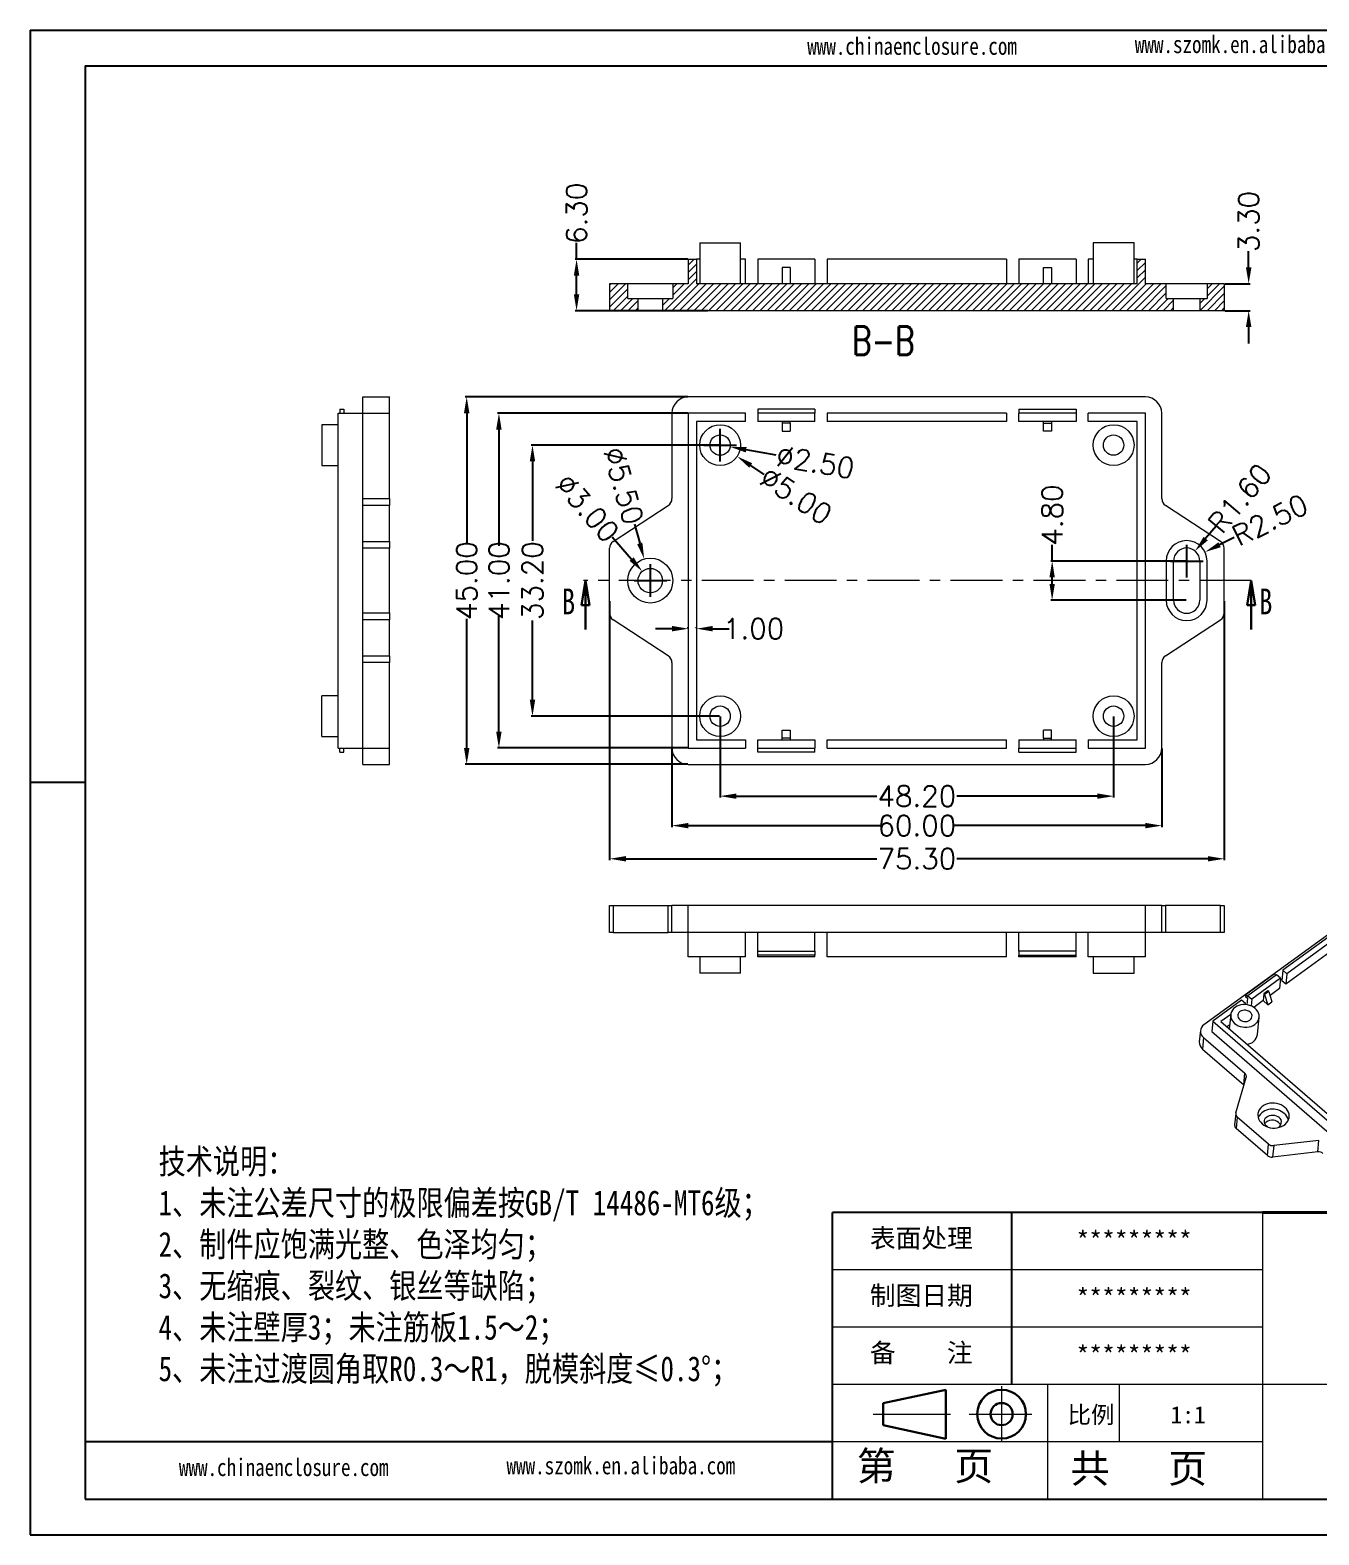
# Model space of a CAD drawing. Header units: inches. Extents: x 2264 to 2820, y 573 to 757.
# Drawn here: x 2559.5 to 2717.4, y 573 to 757.3 of the extents above; entities that cross this region are included whole.
import ezdxf

# ---------------------------------------------------------------- set-up
doc = ezdxf.new("R2010")
doc.units = ezdxf.units.IN
doc.linetypes.add('CENTER', pattern=[10.16, 6.35, -1.27, 1.27, -1.27])
doc.linetypes.add('CENTER2', pattern=[28.575, 19.05, -3.175, 3.175, -3.175])
doc.layers.add('文字', color=81, linetype='Continuous')
for name, color, linetype, lineweight in [('粗实线', 7, 'Continuous', 30), ('细实线', 3, 'Continuous', 9), ('细点划线', 2, 'CENTER2', 9)]:
    doc.layers.add(name, color=color, linetype=linetype, lineweight=lineweight)
doc.styles.add('SLDTEXTSTYLE0', font='TXT', dxfattribs={"width": 0.75})
doc.styles.add('SLDTEXTSTYLE3', font='TXT', dxfattribs={"width": 0.75, "bigfont": 'bigfont'})
doc.styles.get("Standard").update_dxf_attribs({"font": 'txt', "bigfont": 'gbcbig.shx'})
doc.styles.add('宋体', font='', dxfattribs={"width": 0.8, "height": 3.5})
doc.styles.get('宋体').set_extended_font_data('SimSun')
doc.dimstyles.new('2.5', dxfattribs={"dimtxt": 2.5, "dimasz": 2, "dimexe": 0.18, "dimexo": 0.0625, "dimgap": 0.09, "dimtad": 0, "dimzin": 0, "dimdsep": 46, "dimtxsty": 'Standard', "dimcen": 2, "dimclrd": 3, "dimclre": 3, "dimadec": 0, "dimazin": 0, "dimtfac": 1, "dimtofl": 0, "dimtmove": 0, "dimatfit": 3, "dimfxl": 1, "dimtolj": 1, "dimtzin": 0, "dimarcsym": 0})
pattern_1 = [(45, (41.18245, -541.3791), (-0.4490128, 0.4490128), [])]

# ---------------------------------------------------------------- blocks, each defined once
blk = doc.blocks.new('_CLOSED')
at = {"color": 0, "linetype": 'ByBlock', "lineweight": -2}
for p, q in [((-1, 0.166667), (0, 0)), ((-1, 0.166667), (-1, -0.166667)), ((0, 0), (-1, -0.166667)), ((0, 0), (-1, 0))]:
    blk.add_line(p, q, dxfattribs=at)
blk = doc.blocks.new('*D199')
at = {"color": 3, "lineweight": -2}
for p, q in [((2640.07, 712.34), (2612.81, 712.34)), ((2612.99, 710.34), (2612.99, 694.51)), ((2612.99, 669.34), (2612.99, 685.16)), ((2640.07, 667.34), (2612.81, 667.34))]:
    blk.add_line(p, q, dxfattribs=at)
at = {"color": 3}
for points in [[(2612.66, 710.34), (2613.33, 710.34), (2612.99, 712.34)], [(2612.66, 669.34), (2613.33, 669.34), (2612.99, 667.34)]]:
    blk.add_solid(points, dxfattribs=at)
at = {"layer": 'Defpoints', "color": 0}
for p in [(2612.99, 712.34), (2640.14, 712.34), (2640.14, 667.34)]:
    blk.add_point(p, dxfattribs=at)
at = {"color": 0, "insert": (2612.99, 689.84), "char_height": 2.5, "attachment_point": 5, "rotation": 90}
blk.add_mtext('\\A1;45.00', dxfattribs=at)
blk = doc.blocks.new('*D200')
at = {"color": 3, "lineweight": -2}
for p, q in [((2638.14, 669.28), (2638.14, 659.65)), ((2698.14, 669.28), (2698.14, 659.65)), ((2640.14, 659.83), (2663.67, 659.83)), ((2696.14, 659.83), (2672.6, 659.83))]:
    blk.add_line(p, q, dxfattribs=at)
at = {"color": 3}
for points in [[(2640.14, 660.16), (2640.14, 659.5), (2638.14, 659.83)], [(2696.14, 660.16), (2696.14, 659.5), (2698.14, 659.83)]]:
    blk.add_solid(points, dxfattribs=at)
at = {"layer": 'Defpoints', "color": 0}
for p in [(2638.14, 669.34), (2698.14, 669.34), (2698.14, 659.83)]:
    blk.add_point(p, dxfattribs=at)
at = {"color": 0, "insert": (2668.14, 659.83), "char_height": 2.5, "attachment_point": 5}
blk.add_mtext('\\A1;60.00', dxfattribs=at)
blk = doc.blocks.new('*D201')
at = {"color": 3, "lineweight": -2}
for p, q in [((2630.49, 687.31), (2630.49, 655.59)), ((2705.79, 687.31), (2705.79, 655.59)), ((2632.49, 655.77), (2663.25, 655.77)), ((2703.79, 655.77), (2673.02, 655.77))]:
    blk.add_line(p, q, dxfattribs=at)
at = {"color": 3}
for points in [[(2632.49, 656.1), (2632.49, 655.44), (2630.49, 655.77)], [(2703.79, 656.1), (2703.79, 655.44), (2705.79, 655.77)]]:
    blk.add_solid(points, dxfattribs=at)
at = {"layer": 'Defpoints', "color": 0}
for p in [(2630.49, 687.37), (2705.79, 687.37), (2705.79, 655.77)]:
    blk.add_point(p, dxfattribs=at)
at = {"color": 0, "insert": (2668.14, 655.77), "char_height": 2.5, "attachment_point": 5}
blk.add_mtext('\\A1;75.30', dxfattribs=at)
blk = doc.blocks.new('*D202')
at = {"color": 3, "lineweight": -2}
for p, q in [((2643.97, 706.44), (2620.87, 706.44)), ((2621.05, 704.44), (2621.05, 694.72)), ((2621.05, 675.24), (2621.05, 684.96)), ((2643.97, 673.24), (2620.87, 673.24))]:
    blk.add_line(p, q, dxfattribs=at)
at = {"color": 3}
for points in [[(2620.72, 704.44), (2621.38, 704.44), (2621.05, 706.44)], [(2620.72, 675.24), (2621.38, 675.24), (2621.05, 673.24)]]:
    blk.add_solid(points, dxfattribs=at)
at = {"layer": 'Defpoints', "color": 0}
for p in [(2644.04, 706.44), (2621.05, 673.24), (2644.04, 673.24)]:
    blk.add_point(p, dxfattribs=at)
at = {"color": 0, "insert": (2621.05, 689.84), "char_height": 2.5, "attachment_point": 5, "rotation": 90}
blk.add_mtext('\\A1;33.20', dxfattribs=at)
blk = doc.blocks.new('*D203')
at = {"color": 3, "lineweight": -2}
for p, q in [((2640.07, 710.34), (2616.76, 710.34)), ((2616.94, 708.34), (2616.94, 694.09)), ((2616.94, 671.34), (2616.94, 685.58)), ((2640.07, 669.34), (2616.76, 669.34))]:
    blk.add_line(p, q, dxfattribs=at)
at = {"color": 3}
for points in [[(2616.6, 708.34), (2617.27, 708.34), (2616.94, 710.34)], [(2616.6, 671.34), (2617.27, 671.34), (2616.94, 669.34)]]:
    blk.add_solid(points, dxfattribs=at)
at = {"layer": 'Defpoints', "color": 0}
for p in [(2616.94, 710.34), (2640.14, 710.34), (2640.14, 669.34)]:
    blk.add_point(p, dxfattribs=at)
at = {"color": 0, "insert": (2616.94, 689.84), "char_height": 2.5, "attachment_point": 5, "rotation": 90}
blk.add_mtext('\\A1;41.00', dxfattribs=at)
blk = doc.blocks.new('*D204')
at = {"color": 3, "lineweight": -2}
for p, q in [((2644.04, 673.18), (2644.04, 663.26)), ((2692.24, 673.18), (2692.24, 663.26)), ((2646.04, 663.44), (2663.25, 663.44)), ((2690.24, 663.44), (2673.02, 663.44))]:
    blk.add_line(p, q, dxfattribs=at)
at = {"color": 3}
for points in [[(2646.04, 663.77), (2646.04, 663.11), (2644.04, 663.44)], [(2690.24, 663.77), (2690.24, 663.11), (2692.24, 663.44)]]:
    blk.add_solid(points, dxfattribs=at)
at = {"layer": 'Defpoints', "color": 0}
for p in [(2644.04, 673.24), (2692.24, 673.24), (2692.24, 663.44)]:
    blk.add_point(p, dxfattribs=at)
at = {"color": 0, "insert": (2668.14, 663.44), "char_height": 2.5, "attachment_point": 5}
blk.add_mtext('\\A1;48.20', dxfattribs=at)
blk = doc.blocks.new('*D205')
at = {"color": 3, "lineweight": -2}
for p, q in [((2630.83, 695.19), (2633.19, 692.48)), ((2635.49, 687.84), (2635.49, 691.84)), ((2633.49, 689.84), (2637.49, 689.84))]:
    blk.add_line(p, q, dxfattribs=at)
at = {"color": 3}
blk.add_solid([(2633.44, 692.7), (2632.94, 692.26), (2634.5, 690.97)], dxfattribs=at)
at = {"layer": 'Defpoints', "color": 0}
for p in [(2634.5, 690.97), (2636.47, 688.71)]:
    blk.add_point(p, dxfattribs=at)
at = {"color": 0, "insert": (2627.77, 698.72), "char_height": 2.5, "attachment_point": 5, "rotation": 310.9932}
blk.add_mtext('\\A1;∅3.00', dxfattribs=at)
blk = doc.blocks.new('*D206')
at = {"color": 3, "lineweight": -2}
for p, q in [((2633.53, 696.76), (2634.19, 694.41)), ((2635.49, 687.84), (2635.49, 691.84)), ((2633.49, 689.84), (2637.49, 689.84))]:
    blk.add_line(p, q, dxfattribs=at)
at = {"color": 3}
blk.add_solid([(2634.51, 694.5), (2633.87, 694.32), (2634.74, 692.48)], dxfattribs=at)
at = {"layer": 'Defpoints', "color": 0}
for p in [(2634.74, 692.48), (2636.23, 687.19)]:
    blk.add_point(p, dxfattribs=at)
at = {"color": 0, "insert": (2632.2, 701.46), "char_height": 2.5, "attachment_point": 5, "rotation": 285.7862}
blk.add_mtext('\\A1;∅5.50', dxfattribs=at)
blk = doc.blocks.new('*D207')
at = {"color": 3, "lineweight": -2}
for p, q in [((2644.04, 704.44), (2644.04, 708.44)), ((2642.04, 706.44), (2646.04, 706.44)), ((2649.45, 702.84), (2647.78, 703.94))]:
    blk.add_line(p, q, dxfattribs=at)
at = {"color": 3}
blk.add_solid([(2647.97, 704.22), (2647.6, 703.67), (2646.12, 705.05)], dxfattribs=at)
at = {"layer": 'Defpoints', "color": 0}
for p in [(2641.95, 707.82), (2646.12, 705.05)]:
    blk.add_point(p, dxfattribs=at)
at = {"color": 0, "insert": (2653.34, 700.24), "char_height": 2.5, "attachment_point": 5, "rotation": 326.3392}
blk.add_mtext('\\A1;∅5.00', dxfattribs=at)
blk = doc.blocks.new('*D208')
at = {"color": 3, "lineweight": -2}
for p, q in [((2644.04, 704.44), (2644.04, 708.44)), ((2642.04, 706.44), (2646.04, 706.44)), ((2650.91, 705.21), (2647.24, 705.87))]:
    blk.add_line(p, q, dxfattribs=at)
at = {"color": 3}
blk.add_solid([(2647.29, 706.2), (2647.18, 705.54), (2645.27, 706.22)], dxfattribs=at)
at = {"layer": 'Defpoints', "color": 0}
for p in [(2642.81, 706.66), (2645.27, 706.22)]:
    blk.add_point(p, dxfattribs=at)
at = {"color": 0, "insert": (2655.71, 704.36), "char_height": 2.5, "attachment_point": 5, "rotation": 349.9083}
blk.add_mtext('\\A1;∅2.50', dxfattribs=at)
blk = doc.blocks.new('*D209')
at = {"color": 3, "lineweight": -2}
for p, q in [((2684.71, 692.24), (2684.71, 694.24)), ((2701.12, 692.24), (2684.53, 692.24)), ((2684.71, 689.44), (2684.71, 690.24)), ((2701.12, 687.44), (2684.53, 687.44))]:
    blk.add_line(p, q, dxfattribs=at)
at = {"color": 3}
for points in [[(2684.38, 690.24), (2685.04, 690.24), (2684.71, 692.24)], [(2684.38, 689.44), (2685.04, 689.44), (2684.71, 687.44)]]:
    blk.add_solid(points, dxfattribs=at)
at = {"layer": 'Defpoints', "color": 0}
for p in [(2684.71, 692.24), (2701.19, 692.24), (2701.19, 687.44)]:
    blk.add_point(p, dxfattribs=at)
at = {"color": 0, "insert": (2684.71, 697.87), "char_height": 2.5, "attachment_point": 5, "rotation": 90}
blk.add_mtext('\\A1;4.80', dxfattribs=at)
blk = doc.blocks.new('*D210')
at = {"color": 3, "lineweight": -2}
for p, q in [((2704.8, 696.51), (2703.51, 694.99)), ((2701.19, 690.24), (2701.19, 694.24)), ((2699.19, 692.24), (2703.19, 692.24))]:
    blk.add_line(p, q, dxfattribs=at)
at = {"color": 3}
blk.add_solid([(2703.26, 695.2), (2703.77, 694.77), (2702.22, 693.46)], dxfattribs=at)
at = {"layer": 'Defpoints', "color": 0}
for p in [(2702.22, 693.46), (2701.19, 692.24)]:
    blk.add_point(p, dxfattribs=at)
at = {"color": 0, "insert": (2707.69, 699.92), "char_height": 2.5, "attachment_point": 5, "rotation": 49.7562}
blk.add_mtext('\\A1;R1.60', dxfattribs=at)
blk = doc.blocks.new('*D211')
at = {"color": 3, "lineweight": -2}
for p, q in [((2707.02, 695.11), (2705.22, 694.23)), ((2701.19, 690.24), (2701.19, 694.24)), ((2699.19, 692.24), (2703.19, 692.24))]:
    blk.add_line(p, q, dxfattribs=at)
at = {"color": 3}
blk.add_solid([(2705.08, 694.53), (2705.37, 693.93), (2703.43, 693.34)], dxfattribs=at)
at = {"layer": 'Defpoints', "color": 0}
for p in [(2703.43, 693.34), (2701.19, 692.24)]:
    blk.add_point(p, dxfattribs=at)
at = {"color": 0, "insert": (2711.4, 697.27), "char_height": 2.5, "attachment_point": 5, "rotation": 26.2271}
blk.add_mtext('\\A1;R2.50', dxfattribs=at)
blk = doc.blocks.new('*D212')
at = {"color": 3, "lineweight": -2}
for p, q in [((2708.78, 728.2), (2708.78, 730.2)), ((2705.85, 726.2), (2708.96, 726.2)), ((2705.85, 722.9), (2708.96, 722.9)), ((2708.78, 720.9), (2708.78, 718.9))]:
    blk.add_line(p, q, dxfattribs=at)
at = {"color": 3}
for points in [[(2708.45, 728.2), (2709.12, 728.2), (2708.78, 726.2)], [(2708.45, 720.9), (2709.12, 720.9), (2708.78, 722.9)]]:
    blk.add_solid(points, dxfattribs=at)
at = {"layer": 'Defpoints', "color": 0}
for p in [(2705.79, 726.2), (2708.78, 726.2), (2705.79, 722.9)]:
    blk.add_point(p, dxfattribs=at)
at = {"color": 0, "insert": (2708.78, 733.83), "char_height": 2.5, "attachment_point": 5, "rotation": 90}
blk.add_mtext('\\A1;3.30', dxfattribs=at)
blk = doc.blocks.new('*D213')
at = {"color": 3, "lineweight": -2}
for p, q in [((2626.45, 729.2), (2626.45, 731.2)), ((2640.07, 729.2), (2626.27, 729.2)), ((2626.45, 724.9), (2626.45, 727.2)), ((2642.54, 722.9), (2626.27, 722.9))]:
    blk.add_line(p, q, dxfattribs=at)
at = {"color": 3}
for points in [[(2626.12, 727.2), (2626.78, 727.2), (2626.45, 729.2)], [(2626.12, 724.9), (2626.78, 724.9), (2626.45, 722.9)]]:
    blk.add_solid(points, dxfattribs=at)
at = {"layer": 'Defpoints', "color": 0}
for p in [(2626.45, 729.2), (2640.14, 729.2), (2642.6, 722.9)]:
    blk.add_point(p, dxfattribs=at)
at = {"color": 0, "insert": (2626.45, 734.83), "char_height": 2.5, "attachment_point": 5, "rotation": 90}
blk.add_mtext('\\A1;6.30', dxfattribs=at)
blk = doc.blocks.new('*D217')
at = {"color": 3, "lineweight": -2}
for p, q in [((2638.14, 683.95), (2636.14, 683.95)), ((2640.14, 684.01), (2640.14, 684.13)), ((2641.14, 684.01), (2641.14, 684.13)), ((2643.14, 683.95), (2645.14, 683.95))]:
    blk.add_line(p, q, dxfattribs=at)
at = {"color": 3}
for points in [[(2638.14, 684.29), (2638.14, 683.62), (2640.14, 683.95)], [(2643.14, 684.29), (2643.14, 683.62), (2641.14, 683.95)]]:
    blk.add_solid(points, dxfattribs=at)
at = {"layer": 'Defpoints', "color": 0}
for p in [(2640.14, 683.95), (2641.14, 683.95), (2641.14, 683.95)]:
    blk.add_point(p, dxfattribs=at)
at = {"color": 0, "insert": (2648.14, 683.95), "char_height": 2.5, "attachment_point": 5}
blk.add_mtext('\\A1;1.00', dxfattribs=at)

msp = doc.modelspace()

# ---------------------------------------------------------------- hatches: boundary and pattern name
at = {"linetype": 'Continuous', "lineweight": 0}
h = msp.add_hatch(dxfattribs=at)
h.set_pattern_fill('ANSI31', color=4, scale=0.2, style=0)
h.set_pattern_definition(pattern_1)
h.paths.add_polyline_path([(2698.686, 726.203), (2696.136, 726.203), (2696.136, 729.203), (2695.136, 729.203), (2695.136, 726.203), (2641.136, 726.203), (2641.136, 729.203), (2640.136, 729.203), (2640.136, 726.203), (2638.236, 726.203), (2638.236, 724.403), (2636.986, 724.403), (2636.986, 722.903), (2699.586, 722.903), (2699.586, 724.403), (2698.686, 724.403)], flags=0)
h = msp.add_hatch(dxfattribs=at)
h.set_pattern_fill('ANSI31', color=4, scale=0.2, style=0)
h.set_pattern_definition(pattern_1)
h.paths.add_polyline_path([(2630.486, 722.903), (2633.986, 722.903), (2633.986, 724.403), (2632.736, 724.403), (2632.736, 726.203), (2630.486, 726.203)], flags=0)
h = msp.add_hatch(dxfattribs=at)
h.set_pattern_fill('ANSI31', color=4, scale=0.2, style=0)
h.set_pattern_definition(pattern_1)
h.paths.add_polyline_path([(2702.786, 722.903), (2705.786, 722.903), (2705.786, 726.203), (2703.686, 726.203), (2703.686, 724.403), (2702.786, 724.403)], flags=0)

# ---------------------------------------------------------------- linework, layer by layer
for p, q in [((2559.509, 757.269), (2820.18, 757.269)), ((2559.509, 757.269), (2559.509, 572.957)), ((2566.254, 752.881), (2815.791, 752.881)), ((2566.254, 752.881), (2566.254, 577.345)), ((2566.254, 665.113), (2559.509, 665.113)), ((2559.509, 658.287), (2559.509, 572.957)), ((2710.47, 612.452), (2657.809, 612.452)), ((2657.809, 577.345), (2657.809, 612.452)), ((2679.751, 591.388), (2679.751, 612.452)), ((2657.809, 584.367), (2566.254, 584.367)), ((2566.254, 577.345), (2815.791, 577.345)), ((2559.509, 572.957), (2820.18, 572.957)), ((2559.509, 572.957), (2680.19, 572.957))]:
    msp.add_line(p, q)
at = {"color": 7, "linetype": 'Continuous', "lineweight": 15}
for p, q in [((2641.536, 731.203), (2641.536, 726.203)), ((2641.536, 731.203), (2646.536, 731.203)), ((2646.536, 726.203), (2646.536, 731.203)), ((2689.736, 731.203), (2689.736, 726.203)), ((2694.736, 731.203), (2689.736, 731.203)), ((2694.736, 726.203), (2694.736, 731.203)), ((2640.136, 729.203), (2640.136, 726.203)), ((2640.136, 729.203), (2641.136, 729.203)), ((2641.136, 729.203), (2641.136, 726.203)), ((2641.536, 729.203), (2641.136, 729.203)), ((2647.136, 729.203), (2646.536, 729.203)), ((2647.136, 726.203), (2647.136, 729.203)), ((2648.636, 729.203), (2648.636, 726.203)), ((2655.636, 729.203), (2648.636, 729.203)), ((2652.636, 728.203), (2651.636, 728.203)), ((2651.636, 728.203), (2651.636, 726.203)), ((2652.636, 728.203), (2652.636, 726.203)), ((2655.636, 729.203), (2655.636, 726.203)), ((2679.136, 729.203), (2657.136, 729.203)), ((2657.136, 729.203), (2657.136, 726.203)), ((2679.136, 729.203), (2679.136, 726.203)), ((2680.636, 729.203), (2680.636, 726.203)), ((2687.636, 729.203), (2680.636, 729.203)), ((2683.636, 728.203), (2684.636, 728.203)), ((2683.636, 726.203), (2683.636, 728.203)), ((2684.636, 728.203), (2684.636, 726.203)), ((2687.636, 729.203), (2687.636, 726.203)), ((2689.136, 729.203), (2689.136, 726.203)), ((2689.736, 729.203), (2689.136, 729.203)), ((2695.136, 729.203), (2694.736, 729.203)), ((2695.136, 726.203), (2695.136, 729.203)), ((2695.136, 729.203), (2696.136, 729.203)), ((2696.136, 726.203), (2696.136, 729.203)), ((2632.736, 726.203), (2630.486, 726.203)), ((2630.486, 726.203), (2630.486, 722.903)), ((2632.736, 724.403), (2632.736, 726.203)), ((2638.236, 726.203), (2632.736, 726.203)), ((2638.236, 726.203), (2638.236, 724.403)), ((2640.136, 726.203), (2638.236, 726.203)), ((2695.136, 726.203), (2641.136, 726.203)), ((2698.686, 726.203), (2696.136, 726.203)), ((2698.686, 724.403), (2698.686, 726.203)), ((2703.686, 726.203), (2698.686, 726.203)), ((2703.686, 726.203), (2703.686, 724.403)), ((2705.786, 726.203), (2703.686, 726.203)), ((2705.786, 726.203), (2705.786, 722.903)), ((2632.736, 724.403), (2633.986, 724.403)), ((2633.986, 722.903), (2633.986, 724.403)), ((2633.986, 724.403), (2636.986, 724.403)), ((2636.986, 724.403), (2636.986, 722.903)), ((2636.986, 724.403), (2638.236, 724.403)), ((2698.686, 724.403), (2699.586, 724.403)), ((2699.586, 722.903), (2699.586, 724.403)), ((2699.586, 724.403), (2702.786, 724.403)), ((2702.786, 724.403), (2702.786, 722.903)), ((2702.786, 724.403), (2703.686, 724.403)), ((2633.986, 722.903), (2630.486, 722.903)), ((2636.986, 722.903), (2633.986, 722.903)), ((2699.586, 722.903), (2636.986, 722.903)), ((2702.786, 722.903), (2699.586, 722.903)), ((2705.786, 722.903), (2702.786, 722.903)), ((2600.256, 712.338), (2603.556, 712.338)), ((2600.256, 710.338), (2600.256, 712.338)), ((2603.556, 710.338), (2603.556, 712.338)), ((2696.136, 712.338), (2640.136, 712.338)), ((2597.256, 669.338), (2597.256, 710.338)), ((2597.256, 710.338), (2600.256, 710.338)), ((2597.456, 710.838), (2597.456, 710.338)), ((2597.456, 710.838), (2597.956, 710.838)), ((2597.956, 710.838), (2597.956, 710.338)), ((2600.256, 710.338), (2603.556, 710.338)), ((2600.256, 699.879), (2600.256, 710.338)), ((2603.556, 699.879), (2603.556, 710.338)), ((2638.136, 710.338), (2638.136, 699.879)), ((2640.136, 710.338), (2640.136, 669.338)), ((2647.136, 710.338), (2640.136, 710.338)), ((2647.136, 709.338), (2647.136, 710.338)), ((2655.636, 710.838), (2648.636, 710.838)), ((2648.636, 710.838), (2648.636, 710.338)), ((2655.636, 710.338), (2648.636, 710.338)), ((2648.636, 710.338), (2648.636, 709.338)), ((2655.636, 710.838), (2655.636, 710.338)), ((2655.636, 709.338), (2655.636, 710.338)), ((2679.136, 710.338), (2657.136, 710.338)), ((2657.136, 710.338), (2657.136, 709.338)), ((2679.136, 710.338), (2679.136, 709.338)), ((2680.636, 710.838), (2687.636, 710.838)), ((2680.636, 710.838), (2680.636, 710.338)), ((2687.636, 710.338), (2680.636, 710.338)), ((2680.636, 709.338), (2680.636, 710.338)), ((2687.636, 710.838), (2687.636, 710.338)), ((2687.636, 710.338), (2687.636, 709.338)), ((2696.136, 710.338), (2689.136, 710.338)), ((2689.136, 709.338), (2689.136, 710.338)), ((2696.136, 669.338), (2696.136, 710.338)), ((2698.136, 699.879), (2698.136, 710.338)), ((2597.256, 708.938), (2595.256, 708.938)), ((2595.256, 708.938), (2595.256, 703.938)), ((2647.136, 709.338), (2641.136, 709.338)), ((2641.136, 709.338), (2641.136, 670.338)), ((2655.636, 709.338), (2648.636, 709.338)), ((2651.636, 709.338), (2651.636, 709.138)), ((2651.636, 709.138), (2651.636, 708.138)), ((2652.636, 709.138), (2651.636, 709.138)), ((2651.636, 708.138), (2652.636, 708.138)), ((2652.636, 709.138), (2652.636, 709.338)), ((2652.636, 709.138), (2652.636, 708.138)), ((2679.136, 709.338), (2657.136, 709.338)), ((2687.636, 709.338), (2680.636, 709.338)), ((2683.636, 709.138), (2683.636, 709.338)), ((2683.636, 709.138), (2684.636, 709.138)), ((2683.636, 708.138), (2683.636, 709.138)), ((2684.636, 708.138), (2683.636, 708.138)), ((2684.636, 709.338), (2684.636, 709.138)), ((2684.636, 709.138), (2684.636, 708.138)), ((2695.136, 709.338), (2689.136, 709.338)), ((2695.136, 670.338), (2695.136, 709.338)), ((2595.256, 703.938), (2597.256, 703.938)), ((2600.256, 699.879), (2603.556, 699.879)), ((2600.256, 699.042), (2600.256, 699.879)), ((2603.556, 699.042), (2600.256, 699.042)), ((2600.256, 694.634), (2600.256, 699.042)), ((2603.556, 699.879), (2603.556, 699.042)), ((2603.556, 694.634), (2603.556, 699.042)), ((2630.939, 694.634), (2637.683, 699.042)), ((2705.333, 694.634), (2698.589, 699.042)), ((2600.256, 693.797), (2600.256, 694.634)), ((2600.256, 694.634), (2603.556, 694.634)), ((2600.256, 685.879), (2600.256, 693.797)), ((2603.556, 693.797), (2600.256, 693.797)), ((2603.556, 694.634), (2603.556, 693.797)), ((2603.556, 685.879), (2603.556, 693.797)), ((2630.486, 685.879), (2630.486, 693.797)), ((2705.786, 685.879), (2705.786, 693.797)), ((2698.686, 692.238), (2698.686, 687.438)), ((2699.586, 687.438), (2699.586, 692.238)), ((2702.786, 692.238), (2702.786, 687.438)), ((2703.686, 687.438), (2703.686, 692.238)), ((2600.256, 685.879), (2603.556, 685.879)), ((2600.256, 685.042), (2600.256, 685.879)), ((2603.556, 685.879), (2603.556, 685.042)), ((2603.556, 685.042), (2600.256, 685.042)), ((2600.256, 680.634), (2600.256, 685.042)), ((2603.556, 680.634), (2603.556, 685.042)), ((2637.683, 680.634), (2630.939, 685.042)), ((2698.589, 680.634), (2705.333, 685.042)), ((2600.256, 680.634), (2603.556, 680.634)), ((2600.256, 679.797), (2600.256, 680.634)), ((2603.556, 680.634), (2603.556, 679.797)), ((2603.556, 679.797), (2600.256, 679.797)), ((2600.256, 669.338), (2600.256, 679.797)), ((2603.556, 669.338), (2603.556, 679.797)), ((2638.136, 679.797), (2638.136, 669.338)), ((2698.136, 669.338), (2698.136, 679.797)), ((2597.256, 675.738), (2595.256, 675.738)), ((2595.256, 670.738), (2595.256, 675.738)), ((2651.636, 670.538), (2651.636, 671.538)), ((2651.636, 671.538), (2652.636, 671.538)), ((2652.636, 671.538), (2652.636, 670.538)), ((2683.636, 670.538), (2683.636, 671.538)), ((2684.636, 671.538), (2683.636, 671.538)), ((2684.636, 670.538), (2684.636, 671.538)), ((2595.256, 670.738), (2597.256, 670.738)), ((2597.256, 669.338), (2600.256, 669.338)), ((2597.456, 668.838), (2597.456, 669.338)), ((2597.956, 668.838), (2597.956, 669.338)), ((2600.256, 669.338), (2603.556, 669.338)), ((2600.256, 667.338), (2600.256, 669.338)), ((2603.556, 667.338), (2603.556, 669.338)), ((2640.136, 669.338), (2647.136, 669.338)), ((2641.136, 670.338), (2647.136, 670.338)), ((2647.136, 670.338), (2647.136, 669.338)), ((2648.636, 670.338), (2655.636, 670.338)), ((2648.636, 669.338), (2648.636, 670.338)), ((2648.636, 669.338), (2655.636, 669.338)), ((2648.636, 668.838), (2648.636, 669.338)), ((2652.636, 670.538), (2651.636, 670.538)), ((2651.636, 670.338), (2651.636, 670.538)), ((2652.636, 670.538), (2652.636, 670.338)), ((2655.636, 670.338), (2655.636, 669.338)), ((2655.636, 668.838), (2655.636, 669.338)), ((2657.136, 669.338), (2657.136, 670.338)), ((2657.136, 670.338), (2679.136, 670.338)), ((2657.136, 669.338), (2679.136, 669.338)), ((2679.136, 669.338), (2679.136, 670.338)), ((2680.636, 670.338), (2680.636, 669.338)), ((2680.636, 670.338), (2687.636, 670.338)), ((2680.636, 669.338), (2687.636, 669.338)), ((2680.636, 668.838), (2680.636, 669.338)), ((2683.636, 670.538), (2683.636, 670.338)), ((2683.636, 670.538), (2684.636, 670.538)), ((2684.636, 670.338), (2684.636, 670.538)), ((2687.636, 669.338), (2687.636, 670.338)), ((2687.636, 668.838), (2687.636, 669.338)), ((2689.136, 670.338), (2689.136, 669.338)), ((2689.136, 670.338), (2695.136, 670.338)), ((2689.136, 669.338), (2696.136, 669.338)), ((2597.456, 668.838), (2597.956, 668.838)), ((2600.256, 667.338), (2603.556, 667.338)), ((2640.136, 667.338), (2696.136, 667.338)), ((2655.636, 668.838), (2648.636, 668.838)), ((2680.636, 668.838), (2687.636, 668.838)), ((2731.554, 655.961), (2703.298, 635.44)), ((2630.486, 646.745), (2630.486, 650.045)), ((2630.486, 650.045), (2630.939, 650.045)), ((2630.939, 650.045), (2630.939, 646.745)), ((2630.939, 650.045), (2637.683, 650.045)), ((2637.683, 646.745), (2637.683, 650.045)), ((2637.683, 650.045), (2638.136, 650.045)), ((2638.136, 646.745), (2638.136, 650.045)), ((2640.136, 650.045), (2638.136, 650.045)), ((2640.136, 646.745), (2640.136, 650.045)), ((2696.136, 650.045), (2640.136, 650.045)), ((2696.136, 646.745), (2696.136, 650.045)), ((2698.136, 650.045), (2696.136, 650.045)), ((2698.136, 646.745), (2698.136, 650.045)), ((2698.136, 650.045), (2698.589, 650.045)), ((2698.589, 650.045), (2698.589, 646.745)), ((2705.333, 650.045), (2698.589, 650.045)), ((2705.333, 646.745), (2705.333, 650.045)), ((2705.333, 650.045), (2705.786, 650.045)), ((2705.786, 650.045), (2705.786, 646.745)), ((2724.067, 650.168), (2712.966, 642.107)), ((2724.55, 649.75), (2713.449, 641.688)), ((2724.427, 648.475), (2713.326, 640.414)), ((2630.939, 646.745), (2630.486, 646.745)), ((2630.939, 646.745), (2637.683, 646.745)), ((2638.136, 646.745), (2637.683, 646.745)), ((2640.136, 646.745), (2638.136, 646.745)), ((2696.136, 646.745), (2640.136, 646.745)), ((2640.136, 643.745), (2640.136, 646.745)), ((2647.136, 643.745), (2647.136, 646.745)), ((2648.636, 644.445), (2648.636, 646.745)), ((2655.636, 644.445), (2655.636, 646.745)), ((2657.136, 643.745), (2657.136, 646.745)), ((2679.136, 643.745), (2679.136, 646.745)), ((2680.636, 644.445), (2680.636, 646.745)), ((2687.636, 644.445), (2687.636, 646.745)), ((2689.136, 643.745), (2689.136, 646.745)), ((2698.136, 646.745), (2696.136, 646.745)), ((2696.136, 643.745), (2696.136, 646.745)), ((2698.589, 646.745), (2698.136, 646.745)), ((2705.333, 646.745), (2698.589, 646.745)), ((2705.786, 646.745), (2705.333, 646.745)), ((2647.136, 643.745), (2640.136, 643.745)), ((2641.536, 643.745), (2641.536, 641.745)), ((2646.536, 641.745), (2646.536, 643.745)), ((2648.636, 644.445), (2655.636, 644.445)), ((2648.636, 643.945), (2648.636, 644.445)), ((2655.636, 643.945), (2648.636, 643.945)), ((2648.636, 643.745), (2648.636, 643.945)), ((2655.636, 643.745), (2648.636, 643.745)), ((2655.636, 644.445), (2655.636, 643.945)), ((2655.636, 643.745), (2655.636, 643.945)), ((2679.136, 643.745), (2657.136, 643.745)), ((2687.636, 644.445), (2680.636, 644.445)), ((2680.636, 644.445), (2680.636, 643.945)), ((2680.636, 643.945), (2687.636, 643.945)), ((2680.636, 643.745), (2680.636, 643.945)), ((2687.636, 643.745), (2680.636, 643.745)), ((2687.636, 643.945), (2687.636, 644.445)), ((2687.636, 643.745), (2687.636, 643.945)), ((2696.136, 643.745), (2689.136, 643.745)), ((2689.736, 643.745), (2689.736, 641.745)), ((2694.736, 641.745), (2694.736, 643.745)), ((2646.536, 641.745), (2641.536, 641.745)), ((2689.736, 641.745), (2694.736, 641.745)), ((2711.959, 641.681), (2708.427, 639.116)), ((2712.209, 641.557), (2708.677, 638.992)), ((2711.959, 641.681), (2712.151, 641.515)), ((2712.692, 641.138), (2712.209, 641.557)), ((2712.966, 642.107), (2712.842, 640.832)), ((2712.966, 642.107), (2713.449, 641.688)), ((2713.449, 641.688), (2713.326, 640.414)), ((2712.692, 641.138), (2709.16, 638.573)), ((2711.137, 639.614), (2710.633, 639.248)), ((2711.234, 639.531), (2711.137, 639.614)), ((2712.569, 639.864), (2711.398, 639.013)), ((2712.692, 641.138), (2712.569, 639.864)), ((2713.326, 640.414), (2712.842, 640.832)), ((2707.92, 638.442), (2704.388, 635.877)), ((2708.403, 638.024), (2707.92, 638.442)), ((2708.403, 638.024), (2708.253, 637.914)), ((2708.392, 637.909), (2708.403, 638.024)), ((2708.427, 639.116), (2708.406, 638.904)), ((2708.406, 638.904), (2708.648, 638.695)), ((2708.427, 639.116), (2708.669, 638.907)), ((2708.648, 638.695), (2708.57, 637.89)), ((2708.677, 638.992), (2708.669, 638.907)), ((2708.677, 638.992), (2709.16, 638.573)), ((2709.16, 638.573), (2709.08, 637.749)), ((2710.551, 638.398), (2709.412, 637.571)), ((2710.633, 639.248), (2710.551, 638.398)), ((2710.551, 638.398), (2711.131, 637.896)), ((2710.633, 639.248), (2710.73, 639.164)), ((2711.234, 639.531), (2710.73, 639.164)), ((2710.73, 639.164), (2711.131, 637.896)), ((2711.131, 637.896), (2711.635, 638.262)), ((2711.234, 639.531), (2711.635, 638.262)), ((2706.583, 636.701), (2705.376, 635.825)), ((2706.582, 636.692), (2706.411, 634.929)), ((2709.859, 634.23), (2710.065, 636.354)), ((2702.871, 634.738), (2702.735, 633.336)), ((2704.388, 635.877), (2704.264, 634.603)), ((2704.264, 634.603), (2724.085, 617.438)), ((2704.388, 635.877), (2724.208, 618.712)), ((2705.376, 635.825), (2724.23, 619.498)), ((2706.459, 635.427), (2706.12, 635.181)), ((2703.255, 633.87), (2703.119, 632.468)), ((2703.119, 632.468), (2708.175, 628.09)), ((2703.255, 633.87), (2708.311, 629.491)), ((2707.215, 624.658), (2708.488, 628.975)), ((2708.175, 628.09), (2708.311, 629.491)), ((2708.215, 628.052), (2708.175, 628.09)), ((2707.199, 624.576), (2707.064, 623.174)), ((2707.392, 624.142), (2707.256, 622.74)), ((2711.219, 620.827), (2707.392, 624.142)), ((2711.083, 619.425), (2707.256, 622.74)), ((2717.386, 621.268), (2711.852, 620.642)), ((2717.25, 619.867), (2717.386, 621.268)), ((2711.083, 619.425), (2711.219, 620.827)), ((2711.852, 620.642), (2711.717, 619.241)), ((2717.25, 619.867), (2711.717, 619.241))]:
    msp.add_line(p, q, dxfattribs=at)
at = {"color": 1, "linetype": 'CENTER', "lineweight": 0}
msp.add_line((2709.098, 689.838), (2627.305, 689.838), dxfattribs=at)
at = {"color": 7, "linetype": 'Continuous', "lineweight": 30}
for p, q in [((2627.537, 683.838), (2627.537, 689.838)), ((2709.098, 683.838), (2709.098, 689.838))]:
    msp.add_line(p, q, dxfattribs=at)
at = {"color": 7, "linetype": 'Continuous', "lineweight": 15, "flags": 128}
for points in [[(2709.585, 637.439), (2709.38, 637.592), (2709.15, 637.718), (2708.899, 637.815), (2708.634, 637.88), (2708.361, 637.911), (2708.087, 637.908), (2707.819, 637.872), (2707.564, 637.802), (2707.327, 637.7), (2707.115, 637.57), (2706.933, 637.414), (2706.784, 637.236), (2706.674, 637.04), (2706.604, 636.832), (2706.577, 636.616), (2706.593, 636.397), (2706.651, 636.182), (2706.75, 635.975), (2706.889, 635.782), (2707.062, 635.607), (2707.267, 635.455), (2707.497, 635.329), (2707.748, 635.232), (2708.013, 635.167), (2708.286, 635.135), (2708.56, 635.138), (2708.828, 635.175), (2709.083, 635.245), (2709.32, 635.346), (2709.532, 635.477), (2709.715, 635.633), (2709.863, 635.811), (2709.973, 636.007), (2710.043, 636.215), (2710.07, 636.431), (2710.054, 636.649), (2709.996, 636.864), (2709.897, 637.071), (2709.759, 637.264), (2709.585, 637.439)], [(2708.954, 636.981), (2708.804, 637.086), (2708.63, 637.163), (2708.44, 637.208), (2708.244, 637.218), (2708.053, 637.193), (2707.875, 637.135), (2707.719, 637.047), (2707.594, 636.932), (2707.505, 636.796), (2707.458, 636.647), (2707.454, 636.491), (2707.493, 636.338), (2707.574, 636.193), (2707.693, 636.065), (2707.843, 635.96), (2708.017, 635.884), (2708.207, 635.839), (2708.403, 635.829), (2708.594, 635.853), (2708.772, 635.911), (2708.928, 636), (2709.053, 636.115), (2709.142, 636.251), (2709.189, 636.4), (2709.193, 636.555), (2709.154, 636.709), (2709.073, 636.853), (2708.954, 636.981)], [(2713.216, 625.324), (2713.002, 625.485), (2712.762, 625.619), (2712.502, 625.724), (2712.226, 625.798), (2711.941, 625.838), (2711.654, 625.845), (2711.371, 625.817), (2711.098, 625.756), (2710.841, 625.663), (2710.606, 625.54), (2710.399, 625.389), (2710.223, 625.215), (2710.084, 625.02), (2709.983, 624.81), (2709.924, 624.588), (2709.907, 624.361), (2709.933, 624.133), (2710.001, 623.908), (2710.111, 623.693), (2710.258, 623.492), (2710.441, 623.309), (2710.654, 623.149), (2710.894, 623.014), (2711.155, 622.909), (2711.431, 622.835), (2711.715, 622.795), (2712.003, 622.788), (2712.286, 622.816), (2712.559, 622.877), (2712.816, 622.97), (2713.05, 623.093), (2713.258, 623.244), (2713.433, 623.418), (2713.573, 623.613), (2713.673, 623.823), (2713.733, 624.045), (2713.75, 624.272), (2713.724, 624.501), (2713.655, 624.725), (2713.546, 624.94), (2713.399, 625.141), (2713.216, 625.324)], [(2711.087, 622.933), (2711.075, 622.942), (2710.928, 623.069), (2710.815, 623.215), (2710.741, 623.376), (2710.708, 623.544), (2710.717, 623.712), (2710.77, 623.874), (2710.863, 624.022), (2710.992, 624.151), (2711.152, 624.256), (2711.337, 624.332), (2711.539, 624.376), (2711.75, 624.386), (2711.961, 624.362), (2712.164, 624.305), (2712.35, 624.217), (2712.511, 624.102), (2712.511, 624.102)]]:
    msp.add_lwpolyline(points, dxfattribs=at)
at = {"color": 7, "linetype": 'Continuous', "lineweight": 15}
for centre, radius in [((2644.036, 706.438), 2.5), ((2692.236, 706.438), 2.5), ((2644.036, 706.438), 1.25), ((2692.236, 706.438), 1.25), ((2635.486, 689.838), 2.75), ((2635.486, 689.838), 1.5), ((2644.036, 673.238), 2.5), ((2692.236, 673.238), 2.5), ((2644.036, 673.238), 1.25), ((2692.236, 673.238), 1.25)]:
    msp.add_circle(centre, radius, dxfattribs=at)
for centre, radius, start, end in [((2640.136, 710.338), 2, 90, 180), ((2696.136, 710.338), 2, 0, 90), ((2637.136, 699.879), 1, 303.16842, 0), ((2699.136, 699.879), 1, 180, 236.83158), ((2631.486, 693.797), 1, 123.16842, 180), ((2701.186, 692.238), 2.5, 0, 180), ((2701.186, 692.238), 1.6, 0, 180), ((2704.786, 693.797), 1, 0, 56.83158), ((2631.486, 685.879), 1, 180, 236.83158), ((2701.186, 687.438), 2.5, 180, 0), ((2701.186, 687.438), 1.6, 180, 0), ((2704.786, 685.879), 1, 303.16842, 0), ((2637.136, 679.797), 1, 0, 56.83158), ((2699.136, 679.797), 1, 123.16842, 180), ((2640.136, 669.338), 2, 180, 270), ((2696.136, 669.338), 2, 270, 0), ((2703.841, 634.64), 0.968, 124.19488, 232.71758), ((2708.429, 634.489), 1.453, 276.2406, 349.75746), ((2703.765, 633.273), 1.031, 176.48608, 231.27869), ((2708.005, 629.099), 0.498, 345.59481, 52.07215), ((2711.723, 623.014), 2.098, 47.4498, 148.3823), ((2707.57, 623.139), 0.508, 176.02271, 231.74206), ((2707.697, 624.534), 0.498, 165.59481, 232.07215), ((2711.669, 622.591), 1.171, 48.21986, 141.08157), ((2712.05, 623.519), 0.743, 288.92471, 51.60016), ((2711.903, 622.812), 0.851, 22.63964, 50.02992), ((2712.174, 623.394), 1.515, 13.77095, 50.29769), ((2711.615, 620.07), 0.836, 230.51971, 276.99204), ((2711.751, 621.472), 0.836, 230.51971, 276.99204), ((2717.352, 619.037), 0.836, 50.51971, 96.99204)]:
    msp.add_arc(centre, radius, start, end, dxfattribs=at)
at = {"layer": '粗实线', "color": 7, "lineweight": 40}
msp.add_line((2815.791, 612.452), (2710.47, 612.452), dxfattribs=at)
at = {"layer": '粗实线', "color": 7}
for p, q in [((2671.686, 590.731), (2664.014, 589.105)), ((2671.686, 590.731), (2671.686, 584.718)), ((2664.014, 589.105), (2664.014, 586.392)), ((2664.014, 586.392), (2671.686, 584.718))]:
    msp.add_line(p, q, dxfattribs=at)
for radius in [2.983, 1.357]:
    msp.add_circle((2678.514, 587.748), radius, dxfattribs=at)
at = {"layer": '细实线', "color": 7}
for p, q in [((2710.47, 612.452), (2710.47, 577.345)), ((2710.47, 605.431), (2657.809, 605.431)), ((2710.47, 598.409), (2657.809, 598.409)), ((2815.791, 591.388), (2657.809, 591.388)), ((2684.139, 591.388), (2684.139, 577.345)), ((2692.916, 591.388), (2692.916, 584.367)), ((2710.47, 584.367), (2657.809, 584.367))]:
    msp.add_line(p, q, dxfattribs=at)
at = {"layer": '细点划线', "color": 7}
for p, q in [((2678.514, 591.182), (2678.514, 584.367)), ((2662.791, 587.748), (2672.274, 587.748)), ((2674.525, 587.748), (2682.234, 587.748))]:
    msp.add_line(p, q, dxfattribs=at)

# ---------------------------------------------------------------- block references
at = {"color": 7, "linetype": 'Continuous', "lineweight": 30, "xscale": 3, "yscale": 3, "zscale": 0.5, "rotation": 90}
for p in [(2627.537, 689.838), (2709.098, 689.838)]:
    msp.add_blockref('_CLOSED', p, dxfattribs=at)

# ---------------------------------------------------------------- texts
at = {"color": 0, "linetype": 'Continuous', "lineweight": 0, "insert": (2664.033, 720.981), "char_height": 3.5, "attachment_point": 2, "style": 'SLDTEXTSTYLE3'}
msp.add_mtext('B-B', dxfattribs=at)
at = {"color": 7, "linetype": 'Continuous', "char_height": 3.175, "attachment_point": 1, "style": 'SLDTEXTSTYLE0'}
for insert in [(2624.659, 688.873), (2710.069, 688.873)]:
    msp.add_mtext('B', dxfattribs=dict(at, insert=insert))
at = {"char_height": 2.30912, "width": 1312.38659, "attachment_point": 1}
for s, insert in [('{\\fSimHei|b0|i0|c134|p49;表面处理}', (2662.388, 610.46)), ('{\\fSimHei|b0|i0|c134|p49;*********}', (2687.679, 610.163)), ('{\\fSimHei|b0|i0|c134|p49;制图日期}', (2662.388, 603.438)), ('{\\fSimHei|b0|i0|c134|p49;*********}', (2687.679, 603.141)), ('{\\fSimHei|b0|i0|c134|p49;备    注}', (2662.388, 596.417)), ('{\\fSimHei|b0|i0|c134|p49;*********}', (2687.679, 596.12))]:
    msp.add_mtext(s, dxfattribs=dict(at, insert=insert))
at = {"layer": '文字', "color": 0, "attachment_point": 1, "style": '宋体'}
for s, insert, char_height, width in [('www.chinaenclosure.com', (2654.708, 756.385), 2.14544, 37.69326), ('www.szomk.en.alibaba.com', (2694.837, 756.597), 2.14544, 37.69326), ('{\\H1.111x;技术说明：\\P1、未注公差尺寸的极限偏差按GB/T 14486-MT6级；\\P2、制件应饱满光整、色泽均匀；\\P3、无缩痕、裂纹、银丝等缺陷；\\P4、未注壁厚3；未注筋板1.5～2；\\P5、未注过渡圆角取R0.3～R1，脱模斜度≤0.3%%D；}', (2575.247, 620.233), 2.74275, 99.90001), ('www.chinaenclosure.com', (2577.741, 582.312), 2.14544, 37.69326), ('www.szomk.en.alibaba.com', (2617.87, 582.524), 2.14544, 37.69326)]:
    msp.add_mtext(s, dxfattribs=dict(at, insert=insert, char_height=char_height, width=width))
at = {"layer": '细实线', "color": 7, "attachment_point": 1}
for s, insert, char_height, width in [('{\\fSimSun|b0|i0|c134|p54;比例}', (2686.597, 588.729), 2.10643, 9.24657), ('{\\fSimSun|b0|i0|c134|p54;1:1}', (2699.214, 588.729), 2.10643, 9.24657), ('{\\fSimSun|b0|i0|c134|p54;第   页}', (2660.763, 583.16), 3.51071, 26.33036), ('{\\fSimSun|b0|i0|c134|p54; 共   页}', (2684.569, 582.861), 3.51071, 26.33036)]:
    msp.add_mtext(s, dxfattribs=dict(at, insert=insert, char_height=char_height, width=width))

# ---------------------------------------------------------------- dimensions: what is measured, and where the dimension line sits
for base, p1, p2, picture, middle in [((2626.45, 729.203), (2642.603, 722.903), (2640.136, 729.203), '*D213', (2626.45, 734.835)), ((2708.784, 726.203), (2705.786, 722.903), (2705.786, 726.203), '*D212', (2708.784, 733.835)), ((2616.937, 710.338), (2640.136, 669.338), (2640.136, 710.338), '*D203', (2616.937, 689.838)), ((2621.052, 673.238), (2644.036, 706.438), (2644.036, 673.238), '*D202', (2621.052, 689.838)), ((2684.71, 692.238), (2701.186, 687.438), (2701.186, 692.238), '*D209', (2684.71, 697.87))]:
    dim = msp.add_linear_dim(base=base, p1=p1, p2=p2, angle=90, dimstyle='2.5')
    dim.commit()
    dim.dimension.update_dxf_attribs({"geometry": picture, "text_midpoint": middle})
dim = msp.add_linear_dim(base=(2612.995, 712.338), p1=(2640.136, 667.338), p2=(2640.136, 712.338), angle=90, dimstyle='2.5')
dim.commit()
dim.dimension.update_dxf_attribs({"geometry": '*D199', "text_midpoint": (2612.995, 689.838), "dimtype": 160})
dim = msp.add_diameter_dim_2p(p1=(2641.955, 707.824), p2=(2646.117, 705.052), dimstyle='2.5')
dim.commit()
dim.dimension.update_dxf_attribs({"geometry": '*D207', "text_midpoint": (2653.336, 700.245)})
for p1, p2, picture, middle in [((2642.805, 706.657), (2645.266, 706.219), '*D208', (2655.714, 704.36)), ((2636.234, 687.192), (2634.738, 692.484), '*D206', (2632.201, 701.457)), ((2636.47, 688.706), (2634.502, 690.97), '*D205', (2627.767, 698.719))]:
    dim = msp.add_diameter_dim_2p(p1=p1, p2=p2, dimstyle='2.5')
    dim.commit()
    dim.dimension.update_dxf_attribs({"geometry": picture, "text_midpoint": middle, "dimtype": 163})
for mpoint, picture, middle in [((2702.219, 693.459), '*D210', (2707.688, 699.921)), ((2703.428, 693.343), '*D211', (2711.396, 697.268))]:
    dim = msp.add_radius_dim(center=(2701.186, 692.238), mpoint=mpoint, dimstyle='2.5')
    dim.commit()
    dim.dimension.update_dxf_attribs({"geometry": picture, "text_midpoint": middle})
for base, p1, p2, picture, middle in [((2705.786, 655.772), (2630.486, 687.37), (2705.786, 687.37), '*D201', (2668.136, 655.772)), ((2698.136, 659.83), (2638.136, 669.338), (2698.136, 669.338), '*D200', (2668.136, 659.83))]:
    dim = msp.add_linear_dim(base=base, p1=p1, p2=p2, dimstyle='2.5')
    dim.commit()
    dim.dimension.update_dxf_attribs({"geometry": picture, "text_midpoint": middle, "dimtype": 160})
for base, p1, p2, picture, middle in [((2641.136, 683.952), (2640.136, 683.952), (2641.136, 683.952), '*D217', (2648.142, 683.952)), ((2692.236, 663.439), (2644.036, 673.238), (2692.236, 673.238), '*D204', (2668.136, 663.439))]:
    dim = msp.add_linear_dim(base=base, p1=p1, p2=p2, dimstyle='2.5')
    dim.commit()
    dim.dimension.update_dxf_attribs({"geometry": picture, "text_midpoint": middle})

doc.saveas('drawing.dxf')
